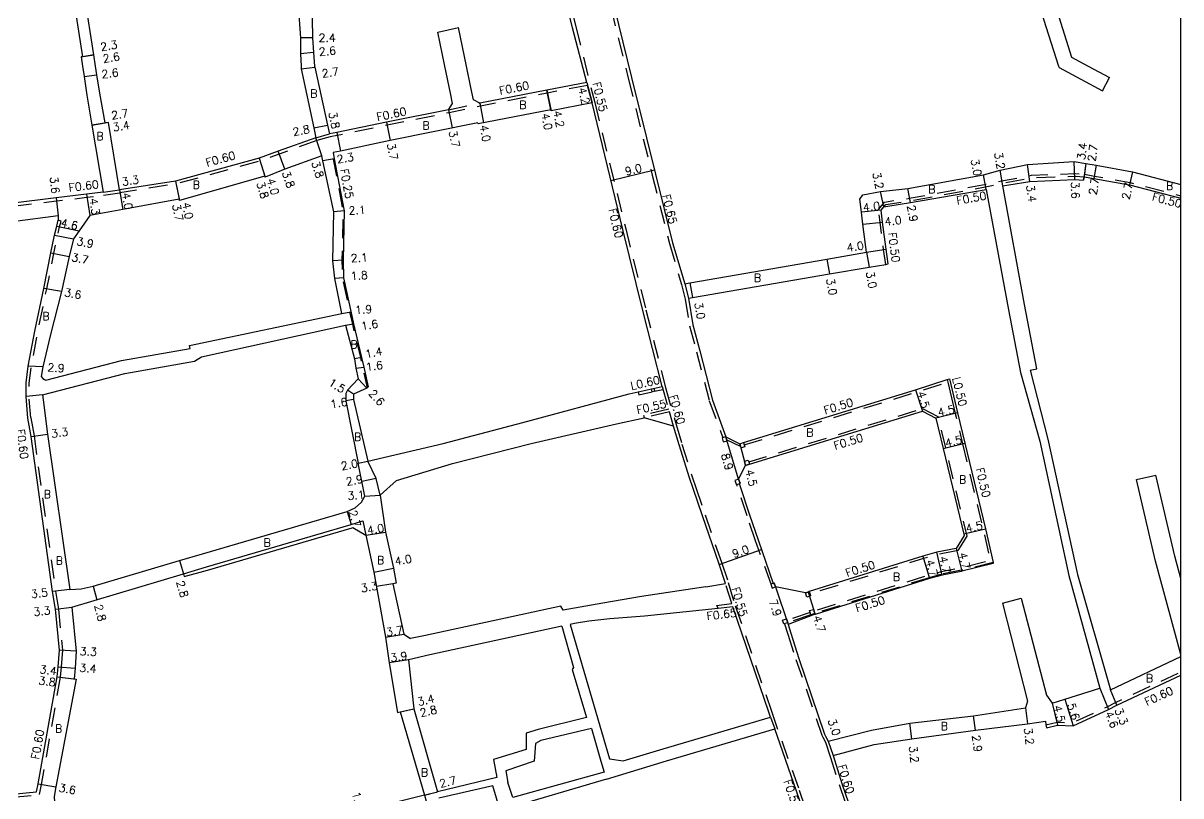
# Model space of a CAD drawing. Header units: metres. Extents: x -2400 to -1600, y -109800 to -109200.
# Drawn here: x -1831.5 to -1600, y -109592.2 to -109437.7 of the extents above; entities that cross this region are included whole.
import ezdxf

# ---------------------------------------------------------------- set-up
doc = ezdxf.new("R2010")
doc.units = ezdxf.units.M
doc.header["$LTSCALE"] = 2.5
for name, pattern in [('2232000', [2.5, 1.5, -1]), ('2233000', [4, 3, -1]), ('6301000', [1, 0.5, -0.5])]:
    doc.linetypes.add(name, pattern=pattern)
for name, color, linetype in [('2101000', 177, 'Continuous'), ('2102000', 191, 'Continuous'), ('2102001', 191, 'Continuous'), ('2232000', 4, '2232000'), ('2233000', 62, '2233000'), ('2235000', 7, 'Continuous'), ('9109230', 202, 'Continuous'), ('9201100', 215, 'Continuous'), ('9201500', 222, 'Continuous'), ('9202100', 82, 'Continuous'), ('9202200', 155, '6301000'), ('9203500', 155, 'Continuous'), ('999', 7, 'Continuous')]:
    doc.layers.add(name, color=color, linetype=linetype)
doc.styles.add('Dm_Anotation', font='txt.shx', dxfattribs={"bigfont": 'pscdm.shx'})

msp = doc.modelspace()

# ---------------------------------------------------------------- linework, layer by layer
at = {"layer": '2101000'}
for points in [[(-1730.79, -109359.43), (-1731.61, -109360.66), (-1730.77, -109363.98), (-1726.39, -109381.61), (-1723.25, -109394.04), (-1720.28, -109405.96), (-1718.79, -109412.46), (-1713.33, -109434.44), (-1709.83, -109448.55), (-1706.84, -109460.65), (-1705.03, -109467.93), (-1701.61, -109481.64), (-1699.18, -109489.81)], [(-1783.07, -109386.48), (-1782.56, -109388.77), (-1780.31, -109398.8), (-1778.78, -109405.54), (-1778.44, -109408.55), (-1776.85, -109416.04), (-1776.12, -109419.51), (-1773.91, -109428.71), (-1773.79, -109433.12), (-1773.61, -109440.64), (-1773.45, -109443.59), (-1773.21, -109446.31)], [(-1817.01, -109446.31), (-1817.36, -109444.05), (-1819.13, -109432.53), (-1819.48, -109430.29), (-1820.13, -109426.2), (-1821.53, -109419.23), (-1821.63, -109418.68), (-1809.63, -109415.56), (-1797.37, -109412.76), (-1780.79, -109409.04)], [(-1823.52, -109419.66), (-1822.2, -109426.52), (-1821.76, -109430.64), (-1821.41, -109432.85), (-1819.59, -109444.41), (-1819.9, -109444.46), (-1819.63, -109446.31)], [(-1718.74, -109449.56), (-1721.62, -109438.62), (-1726.9, -109417.4), (-1731.74, -109418.3)], [(-1776.04, -109443.85), (-1775.9, -109446.31)], [(-1708.5, -109511.45), (-1703.72, -109510.37), (-1707.55, -109495.17), (-1711.57, -109479), (-1717.73, -109453.64)], [(-1830.53, -109516.69), (-1830.9, -109512.37), (-1830.87, -109509.63), (-1830.46, -109506.28), (-1829.15, -109499.33), (-1827.36, -109490.74), (-1825.95, -109483.64), (-1825.23, -109480.09), (-1824.78, -109478.3), (-1824.48, -109477.12)], [(-1698.44, -109492.73), (-1697.55, -109498.04), (-1696.18, -109503.26), (-1693.63, -109513.07), (-1690.95, -109520.44)], [(-1828.79, -109591.43), (-1828.47, -109589.83), (-1824.69, -109568.41), (-1824.47, -109566.41), (-1824.22, -109563.12), (-1825.03, -109554.89), (-1825.63, -109551.39), (-1829.91, -109520.35), (-1830.53, -109516.69)], [(-1694.96, -109550.42), (-1691.01, -109549.75), (-1692.39, -109545.69), (-1695.61, -109536.22), (-1697.51, -109530.75), (-1698.23, -109528.63), (-1700.29, -109522.04), (-1701.42, -109518.27), (-1707.31, -109516.65)], [(-1688.4, -109528.93), (-1688.1, -109529.73), (-1688.28, -109529.8), (-1688.14, -109530.18), (-1686.22, -109536.05), (-1684.52, -109541.06), (-1681.47, -109549.75), (-1681.28, -109549.68), (-1681.01, -109550.45)], [(-1799.44, -109547.83), (-1799.27, -109548.4), (-1794.65, -109547.08), (-1765.68, -109538.62), (-1765.53, -109538.59)], [(-1765.53, -109538.59), (-1762.95, -109540.12)], [(-1762.95, -109540.12), (-1761.37, -109547.47), (-1759.02, -109560.49), (-1758.27, -109565.61), (-1756.66, -109575.58)], [(-1757.43, -109546.73), (-1756.89, -109549.73), (-1757.59, -109549.82), (-1755.37, -109559.9)], [(-1637.53, -109545.6), (-1637.49, -109545.8), (-1643.78, -109547.32), (-1643.91, -109547.35), (-1647.71, -109548.11), (-1650.24, -109548.8), (-1672.87, -109555.89), (-1673.11, -109555.96), (-1673.63, -109556.12), (-1678.51, -109557.94)], [(-1821.76, -109554.51), (-1799.44, -109547.83)], [(-1682.01, -109576.49), (-1682.35, -109575.5), (-1689.59, -109554.42), (-1692.47, -109554.76)], [(-1678.51, -109557.94), (-1677.99, -109559.71)], [(-1677.99, -109559.71), (-1676.38, -109564.77), (-1671.22, -109579.9), (-1671.05, -109580.32), (-1670.48, -109581.32)], [(-1667.74, -109617.56), (-1669.16, -109614.13), (-1669.04, -109613.91), (-1672.49, -109603.87), (-1676.81, -109591.27), (-1681.18, -109578.85)], [(-1669.51, -109584.16), (-1667.74, -109589.76), (-1665.04, -109597.7), (-1663.32, -109603.06), (-1660.67, -109610.84), (-1655.75, -109624.94), (-1651.08, -109638.63), (-1642.53, -109663.51), (-1639.38, -109672.81)]]:
    msp.add_lwpolyline(points, dxfattribs=at)
at = {"layer": '2101000', "flags": 128}
for points in [[(-1780.79, -109409.04), (-1779.2, -109416.54), (-1778.46, -109420.05), (-1778.66, -109420.09), (-1776.71, -109429.15), (-1776.55, -109433.26), (-1776.01, -109440.66), (-1776.04, -109443.85)], [(-1819.63, -109446.31), (-1819.32, -109448.38), (-1818.74, -109452.11), (-1817.77, -109458.07), (-1815.5, -109471.53)], [(-1812.23, -109471.02), (-1814.41, -109457.54), (-1815.1, -109457.65), (-1816.17, -109451.7), (-1816.74, -109448.05), (-1817.01, -109446.31)], [(-1775.9, -109446.31), (-1775.87, -109446.86), (-1773.36, -109458.65), (-1772.94, -109460.61)], [(-1773.21, -109446.31), (-1773.19, -109446.5)], [(-1773.19, -109446.5), (-1770.61, -109458.1), (-1770.24, -109459.86)], [(-1718.74, -109449.56), (-1726.78, -109451.12), (-1740.17, -109453.71)], [(-1717.73, -109453.64), (-1725.92, -109455.23), (-1725.96, -109455.03), (-1740.52, -109457.85)], [(-1746.43, -109455.03), (-1758.8, -109457.53), (-1768.79, -109459.57), (-1770.24, -109459.86)], [(-1740.56, -109457.62), (-1758.06, -109461.16), (-1768.03, -109463.29), (-1769.52, -109463.59)], [(-1740.56, -109457.62), (-1740.52, -109457.85)], [(-1772.94, -109460.61), (-1780.47, -109463.3), (-1784.3, -109464.68), (-1801.03, -109469.27), (-1812.23, -109471.02)], [(-1769.52, -109463.59), (-1769.28, -109464.84), (-1767.28, -109475.21), (-1767.48, -109485.12), (-1767.4, -109488.64), (-1765.89, -109495.62), (-1765.4, -109497.85), (-1763.8, -109504.55), (-1763.35, -109506.48), (-1762.49, -109510.42), (-1762.7, -109510.63), (-1762.79, -109510.71), (-1765.4, -109511.89), (-1765.41, -109512.95), (-1762.55, -109525.29)], [(-1771.77, -109464.23), (-1779.18, -109466.88), (-1783.11, -109468.5), (-1783.17, -109468.31), (-1800.25, -109473.2), (-1800.31, -109472.9), (-1811.55, -109474.96), (-1818.17, -109476.18)], [(-1767.75, -109495.76), (-1769.17, -109488.75), (-1769.54, -109485.25), (-1769.36, -109475.45), (-1771.54, -109465.23), (-1771.77, -109464.23)], [(-1699.18, -109489.81), (-1698.14, -109489.62), (-1670.76, -109484.89), (-1662.86, -109483.52), (-1663.6, -109477.93), (-1663.84, -109475.53), (-1664.16, -109472.9), (-1663.59, -109472.01), (-1660.03, -109471.36), (-1654.58, -109470.74), (-1639.47, -109468.04), (-1636.09, -109467.07), (-1630.61, -109465.99), (-1621.31, -109465.34), (-1618.96, -109465.75), (-1616.92, -109466.11), (-1609.67, -109467.42), (-1600, -109469.94)], [(-1635.54, -109470.22), (-1634.35, -109470.03), (-1630.18, -109469.36), (-1621.17, -109468.94), (-1619.41, -109469.12), (-1619.32, -109468.43), (-1617.34, -109468.77), (-1610.21, -109470.06), (-1600, -109472.73)], [(-1815.5, -109471.53), (-1818.83, -109471.93), (-1824.87, -109472.66), (-1834.05, -109473.76), (-1839.31, -109474.39), (-1852.24, -109475.76)], [(-1659.37, -109474.44), (-1658.55, -109474.3), (-1654.06, -109473.59), (-1638.93, -109470.99)], [(-1658.5, -109485.86), (-1658.91, -109482.9), (-1659.63, -109477.47), (-1659.87, -109475.07), (-1659.37, -109474.44)], [(-1824.47, -109476.24), (-1833.61, -109477.43), (-1838.83, -109478.06), (-1851.79, -109479.43), (-1855.34, -109479.91), (-1865.64, -109481.78), (-1873.87, -109483.28), (-1880.6, -109484.6), (-1882.77, -109485.03)], [(-1818.17, -109476.18), (-1820.28, -109479.26), (-1821.41, -109480.85), (-1822.32, -109484.35), (-1823.82, -109491.39), (-1826.01, -109499.94), (-1827.56, -109506.46), (-1827.91, -109508.39)], [(-1824.47, -109476.24), (-1824.48, -109477.12)], [(-1698.44, -109492.73), (-1697.62, -109492.57), (-1670.25, -109487.84), (-1662.33, -109486.47), (-1659, -109485.94), (-1658.5, -109485.86)], [(-1767.02, -109498.12), (-1765.21, -109504.83), (-1764.93, -109506.7), (-1764.48, -109508.81), (-1766.63, -109511.13), (-1766.97, -109511.74), (-1766.98, -109513.22), (-1764.51, -109525.69)], [(-1827.91, -109508.39), (-1827.55, -109508.74), (-1827.21, -109509), (-1826.97, -109509.07)], [(-1688.17, -109521.82), (-1687.42, -109521.59), (-1653.01, -109511.02), (-1646.7, -109509), (-1646.22, -109508.85), (-1644.61, -109515.63), (-1643.14, -109521.7), (-1639.02, -109538.85), (-1637.53, -109545.6)], [(-1827.61, -109512.03), (-1827.5, -109513.02), (-1826.64, -109519.92), (-1822.15, -109550.97)], [(-1687, -109526.16), (-1686.24, -109525.93), (-1651.66, -109515.32)], [(-1651.66, -109515.32), (-1648.99, -109516.68), (-1647.52, -109522.76), (-1643.33, -109540.19)], [(-1690.95, -109520.44), (-1688.17, -109521.82)], [(-1822.15, -109550.97), (-1819.86, -109550.81), (-1817.5, -109550.31), (-1800.22, -109545.14), (-1795.59, -109543.81), (-1766.67, -109535.36), (-1765.07, -109534.61), (-1763.82, -109533.47), (-1763.17, -109532.3), (-1764.51, -109525.69)], [(-1760.07, -109532.08), (-1760.92, -109528.78), (-1762.55, -109525.29)], [(-1688.4, -109528.93), (-1687, -109526.16)], [(-1760.07, -109532.08), (-1759, -109539.47), (-1757.43, -109546.73)], [(-1643.33, -109540.19), (-1644.89, -109542.75)], [(-1644.89, -109542.75), (-1644.92, -109542.76), (-1648.8, -109543.53), (-1651.57, -109544.3), (-1674.28, -109551.4), (-1674.51, -109551.48), (-1675.03, -109551.64)], [(-1675.03, -109551.64), (-1681.01, -109550.45)], [(-1821.76, -109554.51), (-1820.92, -109563.27), (-1821.09, -109566.69), (-1821.31, -109568.83), (-1820.92, -109568.88), (-1824.93, -109590.46), (-1825.31, -109592.39), (-1825.2, -109593.47), (-1825.04, -109594.32)], [(-1755.37, -109559.9), (-1754.04, -109560.79)], [(-1754.41, -109565.05), (-1753.35, -109574.81)], [(-1614.07, -109571.05), (-1600, -109564.38)], [(-1669.51, -109584.16), (-1661.3, -109581.97), (-1653.75, -109580.85), (-1641.06, -109579.12), (-1630.64, -109577.83), (-1627.05, -109577.29), (-1626.94, -109578.02), (-1626.85, -109578.61), (-1624.66, -109578.07), (-1621.5, -109578.21), (-1614.47, -109574.95), (-1612.8, -109574.09), (-1600, -109568.13)], [(-1625.68, -109573.69), (-1623.17, -109572.87), (-1616.2, -109570.69)], [(-1670.48, -109581.32), (-1661.83, -109579.11), (-1654.15, -109577.72), (-1641.43, -109576.25), (-1631.04, -109574.65)], [(-1756.66, -109575.58), (-1756.07, -109575.44), (-1751.24, -109592.09)], [(-1753.35, -109574.81), (-1748.61, -109591.45)], [(-1858.6, -109593.94), (-1851.09, -109593.53), (-1841.86, -109592.69), (-1828.79, -109591.43)], [(-1751.24, -109592.09), (-1758.4, -109593.9), (-1765.27, -109595.37), (-1767.35, -109595.89), (-1777.33, -109598.39), (-1778.77, -109598.75), (-1785.97, -109600.79), (-1788.45, -109601.52), (-1810.82, -109608.12), (-1812.12, -109608.51)]]:
    msp.add_lwpolyline(points, dxfattribs=at)
at = {"layer": '2102000'}
for points in [[(-1626.24, -109428.43), (-1626.5, -109429.58), (-1621.84, -109444.53), (-1618.51, -109446.31)], [(-1631.3, -109429.6), (-1629.43, -109430.56), (-1624.43, -109446.31)], [(-1747.18, -109446.31), (-1748.59, -109439.52)], [(-1742.84, -109446.31), (-1744.43, -109438.59)], [(-1711.48, -109585.26), (-1703.53, -109582.81), (-1682.01, -109576.49)], [(-1714.84, -109588.92), (-1702.82, -109585.21), (-1681.18, -109578.85)]]:
    msp.add_lwpolyline(points, dxfattribs=at)
at = {"layer": '2102000', "flags": 128}
for points in [[(-1746.43, -109455.03), (-1745.65, -109453.77), (-1746.05, -109451.72), (-1747.18, -109446.31)], [(-1740.17, -109453.71), (-1741.45, -109453.06), (-1741.95, -109450.59), (-1742.84, -109446.31)], [(-1624.43, -109446.31), (-1624.33, -109446.6), (-1615.65, -109451.24)], [(-1618.51, -109446.31), (-1614.24, -109448.59)], [(-1630.12, -109507.13), (-1628.77, -109506.85), (-1631.24, -109493.95), (-1635.54, -109470.22)], [(-1638.93, -109470.99), (-1634.44, -109495.04), (-1632.06, -109507.6), (-1628.16, -109521.32), (-1622.37, -109548.14), (-1616.2, -109570.69)], [(-1826.97, -109509.07), (-1811.81, -109505.15), (-1798.11, -109502.75), (-1798.24, -109502.17), (-1767.75, -109495.76)], [(-1795.85, -109504.41), (-1767.02, -109498.12)], [(-1827.61, -109512.03), (-1811.17, -109507.77), (-1797.22, -109505.3), (-1795.85, -109504.41)], [(-1630.12, -109507.13), (-1626.6, -109520.92), (-1620.64, -109547.97), (-1614.07, -109571.05)], [(-1762.55, -109525.29), (-1747.48, -109521.8), (-1731.55, -109517.6), (-1710.31, -109511.81), (-1708.5, -109511.45)], [(-1760.07, -109532.08), (-1756.86, -109529.14), (-1745.65, -109525.74), (-1729.87, -109521.77), (-1712.85, -109517.82), (-1707.31, -109516.65)], [(-1600, -109548.75), (-1601.17, -109544.32), (-1604.97, -109528.08)], [(-1600, -109563.98), (-1605.05, -109545.3), (-1608.87, -109528.99)], [(-1694.96, -109550.42), (-1707.85, -109552.35), (-1715.57, -109553.72), (-1723.49, -109555.11), (-1723.95, -109554.32), (-1751.05, -109560.16), (-1754.04, -109560.79)], [(-1635.67, -109553.72), (-1630.64, -109573.28), (-1631.04, -109574.65)], [(-1631.92, -109552.73), (-1626.82, -109572.11), (-1625.68, -109573.69)], [(-1692.47, -109554.76), (-1707.2, -109556.3), (-1714.15, -109556.85), (-1718.35, -109557.29), (-1721.2, -109557.78), (-1722.08, -109557.97)], [(-1723.74, -109558.33), (-1750.17, -109564.06), (-1754.41, -109565.05)], [(-1723.74, -109558.33), (-1721.46, -109566.59), (-1721.67, -109566.99), (-1718.82, -109576.57)], [(-1722.08, -109557.97), (-1714.25, -109584.86), (-1711.48, -109585.26)], [(-1718.82, -109576.57), (-1728.47, -109578.96), (-1730.88, -109579.72), (-1730.92, -109582.98), (-1737.42, -109584.95), (-1736.73, -109588.58), (-1748.61, -109591.45)], [(-1717.83, -109578.76), (-1727.97, -109581.19), (-1729.02, -109581.76), (-1729.31, -109585.27), (-1734.99, -109587.23), (-1734.53, -109589.54)], [(-1717.83, -109578.76), (-1715.94, -109585.29), (-1715.27, -109587.5)], [(-1715.27, -109587.5), (-1733.56, -109592.59), (-1734.53, -109589.54)], [(-1737.53, -109590.22), (-1748.33, -109592.68)], [(-1714.84, -109588.92), (-1736.1, -109595.14), (-1737.53, -109590.22)]]:
    msp.add_lwpolyline(points, dxfattribs=at)
at = {"layer": '2102001', "flags": 128}
for points in [[(-1748.59, -109439.52), (-1744.43, -109438.59)], [(-1615.65, -109451.24), (-1614.24, -109448.59)], [(-1608.87, -109528.99), (-1604.97, -109528.08)], [(-1635.67, -109553.72), (-1631.92, -109552.73)]]:
    msp.add_lwpolyline(points, dxfattribs=at)
at = {"layer": '2232000'}
for points in [[(-1740.3, -109361.44), (-1734.19, -109385.59), (-1727.99, -109410.41), (-1726.39, -109416.61), (-1720.95, -109438.45), (-1717.19, -109453.57), (-1710.97, -109478.85), (-1706.96, -109495.02), (-1703.03, -109510.56), (-1700.92, -109517.98), (-1699.76, -109521.87), (-1697.69, -109528.45), (-1696.98, -109530.57), (-1695.08, -109536.03), (-1691.86, -109545.51), (-1690.48, -109549.57), (-1689.08, -109554.25), (-1681.85, -109575.33), (-1676.31, -109591.1), (-1671.99, -109603.69)], [(-1732.47, -109359.78), (-1731.42, -109364.14), (-1727.04, -109381.77), (-1723.9, -109394.2), (-1720.93, -109406.11), (-1719.44, -109412.61), (-1713.98, -109434.6), (-1710.48, -109448.71), (-1707.48, -109460.81), (-1705.67, -109468.09), (-1702.25, -109481.8), (-1699.83, -109489.94)], [(-1717.73, -109453.64), (-1718.6, -109450.14)], [(-1699.83, -109489.94), (-1699.09, -109492.9)], [(-1699.18, -109489.81), (-1698.44, -109492.73)], [(-1699.09, -109492.9), (-1698.2, -109498.21), (-1696.82, -109503.43), (-1694.27, -109513.25), (-1691.58, -109520.62)], [(-1703.72, -109510.37), (-1702.39, -109514.93), (-1707.44, -109516.09)], [(-1829.93, -109516.61), (-1829.32, -109520.26), (-1825.03, -109551.3), (-1824.43, -109554.9), (-1823.61, -109563.11), (-1823.88, -109566.46), (-1824.09, -109568.5), (-1827.88, -109589.94), (-1828.28, -109591.98)], [(-1707.44, -109516.09), (-1707.32, -109516.6)], [(-1701.42, -109518.27), (-1702.24, -109515.44), (-1707.32, -109516.6)], [(-1690.79, -109521.01), (-1688.13, -109522.29), (-1688.03, -109522.27)], [(-1681.9, -109549.9), (-1685.01, -109541.22), (-1686.71, -109536.22), (-1688.77, -109529.98)], [(-1637.53, -109545.6), (-1643.83, -109547.12), (-1647.76, -109547.91), (-1650.3, -109548.61), (-1673.2, -109555.78), (-1673.95, -109556.01), (-1678.6, -109557.61)], [(-1692.81, -109554.16), (-1689.78, -109553.8), (-1691.01, -109549.75)], [(-1692.81, -109554.16), (-1692.47, -109554.76)], [(-1674.1, -109555.54), (-1678.76, -109557.13)], [(-1679.21, -109557.81), (-1678.56, -109559.9), (-1676.94, -109564.95), (-1671.78, -109580.11), (-1671.6, -109580.53), (-1671.03, -109581.53)], [(-1678.6, -109557.61), (-1678.51, -109557.94)], [(-1682.01, -109576.49), (-1681.18, -109578.85)], [(-1671.03, -109581.53), (-1670.07, -109584.36)], [(-1670.07, -109584.36), (-1668.3, -109589.95), (-1665.6, -109597.88), (-1663.88, -109603.25), (-1661.23, -109611.03), (-1656.31, -109625.13), (-1651.64, -109638.83), (-1643.09, -109663.7), (-1639.8, -109673.4), (-1639.24, -109673.21), (-1639.38, -109672.81)]]:
    msp.add_lwpolyline(points, dxfattribs=at)
at = {"layer": '2232000', "flags": 128}
for points in [[(-1718.6, -109450.14), (-1726.67, -109451.71), (-1740.05, -109454.3), (-1746.31, -109455.62), (-1758.68, -109458.12), (-1768.67, -109460.16), (-1770.12, -109460.45)], [(-1746.43, -109455.03), (-1740.17, -109453.71)], [(-1772.74, -109461.18), (-1780.26, -109463.87), (-1784.12, -109465.25), (-1800.9, -109469.86), (-1812.14, -109471.62)], [(-1772.94, -109460.61), (-1770.24, -109459.86)], [(-1770.12, -109460.45), (-1772.74, -109461.18)], [(-1769.28, -109464.84), (-1769.52, -109464.89), (-1767.53, -109475.23), (-1767.73, -109485.12), (-1767.65, -109488.67), (-1766.14, -109495.67), (-1765.65, -109497.91), (-1764.04, -109504.6), (-1763.59, -109506.54), (-1762.7, -109510.63)], [(-1660.38, -109474.92), (-1659.25, -109473.5), (-1653.89, -109472.66), (-1638.85, -109469.9), (-1635.45, -109469.18), (-1629.81, -109468.11), (-1621.07, -109467.8), (-1619.26, -109467.93)], [(-1619.26, -109467.93), (-1617.25, -109468.28), (-1610.1, -109469.58), (-1600, -109472.21)], [(-1659.37, -109474.44), (-1658.98, -109473.96), (-1653.8, -109473.15), (-1638.75, -109470.39), (-1635.36, -109469.67), (-1629.77, -109468.61), (-1621.07, -109468.3), (-1619.32, -109468.43)], [(-1852.18, -109476.36), (-1839.24, -109474.98), (-1833.97, -109474.35), (-1824.8, -109473.26), (-1818.76, -109472.53), (-1815.42, -109472.13)], [(-1815.5, -109471.53), (-1812.23, -109471.02)], [(-1815.42, -109472.13), (-1812.14, -109471.62)], [(-1659, -109485.94), (-1659.41, -109482.97), (-1660.12, -109477.53), (-1660.38, -109474.92)], [(-1829.93, -109516.61), (-1830.3, -109512.35), (-1830.27, -109509.67), (-1829.86, -109506.37), (-1828.56, -109499.44), (-1826.77, -109490.86), (-1825.36, -109483.76), (-1824.65, -109480.23), (-1824.2, -109478.45), (-1823.9, -109477.27)], [(-1823.9, -109477.27), (-1824.48, -109477.12)], [(-1687.27, -109522.06), (-1652.86, -109511.5), (-1646.59, -109509.49)], [(-1646.7, -109509), (-1646.59, -109509.49)], [(-1686.39, -109525.45), (-1651.61, -109514.78)], [(-1651.61, -109514.78), (-1648.56, -109516.34), (-1647.03, -109522.64), (-1642.79, -109540.28)], [(-1643.63, -109521.82), (-1639.51, -109538.96), (-1638.13, -109545.23), (-1643.95, -109546.64), (-1647.88, -109547.42), (-1650.44, -109548.13), (-1673.35, -109555.3)], [(-1643.63, -109521.82), (-1643.14, -109521.7)], [(-1642.79, -109540.28), (-1644.57, -109543.19)], [(-1644.57, -109543.19), (-1644.82, -109543.25), (-1648.68, -109544.02), (-1651.43, -109544.78), (-1674.13, -109551.88)], [(-1626.94, -109578.02), (-1624.72, -109577.47), (-1621.62, -109577.61), (-1614.73, -109574.41), (-1613.07, -109573.56), (-1600, -109567.46)], [(-1858.56, -109594.54), (-1851.05, -109594.13), (-1841.8, -109593.28), (-1828.28, -109591.98)]]:
    msp.add_lwpolyline(points, dxfattribs=at)
at = {"layer": '2233000', "flags": 128}
msp.add_lwpolyline([(-1646.59, -109509.49), (-1645.1, -109515.74), (-1643.63, -109521.82)], dxfattribs=at)
at = {"layer": '2233000'}
for points in [[(-1708.5, -109511.45), (-1708.36, -109512.04)], [(-1708.36, -109512.04), (-1705.73, -109511.44)], [(-1705.2, -109511.32), (-1703.55, -109510.95)]]:
    msp.add_lwpolyline(points, dxfattribs=at)
at = {"layer": '2235000'}
for points in [[(-1705.33, -109510.74), (-1705.2, -109511.32), (-1705.73, -109511.44), (-1705.86, -109510.86)], [(-1691.72, -109520.66), (-1691.49, -109521.46), (-1690.72, -109521.24), (-1690.95, -109520.44)], [(-1688.4, -109528.93), (-1689.14, -109529.2), (-1688.84, -109530.01), (-1688.1, -109529.73)], [(-1681.28, -109549.68), (-1681.97, -109549.92), (-1681.71, -109550.68), (-1681.01, -109550.45)], [(-1678.86, -109556.84), (-1678.6, -109557.61), (-1679.36, -109557.86), (-1679.62, -109557.09)]]:
    msp.add_lwpolyline(points, close=True, dxfattribs=at)
at = {"layer": '2235000', "flags": 128}
for points in [[(-1687.42, -109521.59), (-1687.27, -109522.06), (-1687.16, -109522.42), (-1687.92, -109522.65), (-1688.17, -109521.82)], [(-1686.5, -109525.1), (-1686.39, -109525.45), (-1686.24, -109525.93), (-1687, -109526.16), (-1687.25, -109525.33)], [(-1674.28, -109551.4), (-1674.13, -109551.88), (-1674.02, -109552.23), (-1674.77, -109552.47), (-1675.03, -109551.64), (-1674.51, -109551.48)], [(-1673.46, -109554.95), (-1673.35, -109555.3), (-1673.2, -109555.78), (-1673.95, -109556.01), (-1674.1, -109555.54), (-1674.21, -109555.18)]]:
    msp.add_lwpolyline(points, close=True, dxfattribs=at)
at = {"layer": '9109230'}
msp.add_lwpolyline([(-1799.44, -109547.83), (-1794.84, -109546.41), (-1765.92, -109537.95), (-1763.56, -109537.26), (-1762.95, -109540.12)], dxfattribs=at)
at = {"layer": '9201100', "flags": 128}
for points in [[(-1773.61, -109440.64), (-1776.01, -109440.66)], [(-1819.9, -109444.46), (-1817.36, -109444.05)], [(-1817.36, -109444.05), (-1819.59, -109444.41)], [(-1773.45, -109443.59), (-1776.04, -109443.85)], [(-1775.87, -109446.86), (-1773.19, -109446.5)], [(-1819.32, -109448.38), (-1816.74, -109448.05)], [(-1718.74, -109449.56), (-1717.73, -109453.64)], [(-1725.96, -109455.03), (-1726.78, -109451.12)], [(-1726.78, -109451.12), (-1725.92, -109455.23)], [(-1740.17, -109453.71), (-1739.45, -109457.65)], [(-1746.43, -109455.03), (-1745.71, -109458.66)], [(-1814.41, -109457.54), (-1817.77, -109458.07)], [(-1817.77, -109458.07), (-1815.1, -109457.65)], [(-1773.36, -109458.65), (-1770.61, -109458.1)], [(-1758.8, -109457.53), (-1758.06, -109461.16)], [(-1771.77, -109464.23), (-1772.94, -109460.61)], [(-1768.79, -109459.57), (-1768.03, -109463.29)], [(-1779.18, -109466.88), (-1780.47, -109463.3)], [(-1784.3, -109464.68), (-1783.11, -109468.5)], [(-1784.3, -109464.68), (-1783.17, -109468.31)], [(-1769.28, -109464.84), (-1771.54, -109465.23)], [(-1621.17, -109468.94), (-1621.31, -109465.34)], [(-1618.96, -109465.75), (-1619.41, -109469.12)], [(-1618.96, -109465.75), (-1619.32, -109468.43)], [(-1713.95, -109469.19), (-1705.25, -109467.03)], [(-1638.93, -109470.99), (-1639.47, -109468.04)], [(-1635.54, -109470.22), (-1636.09, -109467.07)], [(-1630.18, -109469.36), (-1630.61, -109465.99)], [(-1616.92, -109466.11), (-1617.34, -109468.77)], [(-1609.67, -109467.42), (-1610.21, -109470.06)], [(-1801.03, -109469.27), (-1800.25, -109473.2)], [(-1801.03, -109469.27), (-1800.31, -109472.9)], [(-1824.87, -109472.66), (-1824.47, -109476.24)], [(-1818.83, -109471.93), (-1818.17, -109476.18)], [(-1815.5, -109471.53), (-1812.23, -109471.02)], [(-1812.23, -109471.02), (-1811.55, -109474.96)], [(-1659.37, -109474.44), (-1660.03, -109471.36)], [(-1654.06, -109473.59), (-1654.58, -109470.74)], [(-1767.28, -109475.21), (-1769.36, -109475.45)], [(-1659.87, -109475.07), (-1663.84, -109475.53)], [(-1663.6, -109477.93), (-1659.63, -109477.47)], [(-1824.78, -109478.3), (-1820.28, -109479.26)], [(-1825.23, -109480.09), (-1821.41, -109480.85)], [(-1825.95, -109483.64), (-1822.32, -109484.35)], [(-1662.86, -109483.52), (-1658.91, -109482.9)], [(-1662.86, -109483.52), (-1662.33, -109486.47)], [(-1767.48, -109485.12), (-1769.54, -109485.25)], [(-1670.76, -109484.89), (-1670.25, -109487.84)], [(-1767.4, -109488.64), (-1769.17, -109488.75)], [(-1823.82, -109491.39), (-1827.36, -109490.74)], [(-1698.14, -109489.62), (-1697.62, -109492.57)], [(-1767.75, -109495.76), (-1765.93, -109495.43)], [(-1767.02, -109498.12), (-1765.4, -109497.85)], [(-1763.8, -109504.55), (-1765.21, -109504.83)], [(-1827.56, -109506.46), (-1830.46, -109506.28)], [(-1764.93, -109506.7), (-1763.35, -109506.48)], [(-1764.48, -109508.81), (-1762.79, -109510.71)], [(-1827.61, -109512.03), (-1830.9, -109512.37)], [(-1765.4, -109511.89), (-1766.63, -109511.13)], [(-1653.01, -109511.02), (-1651.66, -109515.32)], [(-1765.41, -109512.95), (-1766.98, -109513.22)], [(-1644.61, -109515.63), (-1648.99, -109516.68)], [(-1829.91, -109520.35), (-1826.64, -109519.92)], [(-1688.4, -109528.93), (-1690.95, -109520.44)], [(-1688.17, -109521.82), (-1687, -109526.16)], [(-1647.52, -109522.76), (-1643.14, -109521.7)], [(-1764.51, -109525.69), (-1762.55, -109525.29)], [(-1760.92, -109528.78), (-1763.77, -109529.36)], [(-1763.17, -109532.3), (-1760.07, -109532.08)], [(-1766.67, -109535.36), (-1765.92, -109537.95)], [(-1762.95, -109540.12), (-1759, -109539.47)], [(-1643.4, -109539.86), (-1639.02, -109538.85)], [(-1692.3, -109545.97), (-1683.84, -109543)], [(-1651.57, -109544.3), (-1650.24, -109548.8)], [(-1647.71, -109548.11), (-1648.8, -109543.53)], [(-1644.89, -109542.75), (-1643.78, -109547.32)], [(-1800.22, -109545.14), (-1799.44, -109547.83)], [(-1761.37, -109547.47), (-1757.43, -109546.73)], [(-1822.15, -109550.97), (-1825.63, -109551.39)], [(-1817.5, -109550.31), (-1816.77, -109553.02)], [(-1757.59, -109549.82), (-1760.84, -109550.4)], [(-1681.01, -109550.45), (-1678.51, -109557.94)], [(-1674.51, -109551.48), (-1673.11, -109555.96)], [(-1825.03, -109554.89), (-1821.76, -109554.51)], [(-1759.02, -109560.49), (-1755.37, -109559.9)], [(-1820.92, -109563.27), (-1824.22, -109563.12)], [(-1754.41, -109565.05), (-1758.27, -109565.61)], [(-1824.47, -109566.41), (-1821.09, -109566.69)], [(-1824.69, -109568.41), (-1820.92, -109568.88)], [(-1824.69, -109568.41), (-1821.31, -109568.83)], [(-1616.2, -109570.69), (-1614.47, -109574.95)], [(-1612.8, -109574.09), (-1614.07, -109571.05)], [(-1631.04, -109574.65), (-1630.64, -109577.83)], [(-1625.68, -109573.69), (-1624.66, -109578.07)], [(-1623.17, -109572.87), (-1621.5, -109578.21)], [(-1756.66, -109575.58), (-1753.35, -109574.81)], [(-1756.07, -109575.44), (-1753.35, -109574.81)], [(-1641.06, -109579.12), (-1641.43, -109576.25)], [(-1653.75, -109580.85), (-1654.15, -109577.72)], [(-1670.48, -109581.32), (-1669.51, -109584.16)], [(-1828.47, -109589.83), (-1824.93, -109590.46)], [(-1751.24, -109592.09), (-1748.61, -109591.45)], [(-1751.24, -109592.09), (-1750.91, -109593.27)]]:
    msp.add_lwpolyline(points, dxfattribs=at)
at = {"layer": '9202200', "flags": 128}
msp.add_lwpolyline([(-1751.24, -109592.09), (-1748.61, -109591.45)], dxfattribs=at)
at = {"layer": '999'}
msp.add_lwpolyline([(-2400, -109800), (-1600, -109800), (-1600, -109200), (-2400, -109200)], close=True, dxfattribs=at)

# ---------------------------------------------------------------- texts
at = {"layer": '9201500', "style": 'Dm_Anotation'}
for s, rotation, p in [('2.4', 0.5064, (-1772.4, -109441.43)), ('2.3', 9.1343, (-1815.91, -109443.28)), ('2.6', 5.7395, (-1772.28, -109444.27)), ('2.6', 9.1343, (-1815.43, -109445.64)), ('2.6', 7.3069, (-1815.73, -109448.75)), ('2.7', 7.8221, (-1771.65, -109448.59)), ('4.2', 283.9992, (-1720.51, -109450.77)), ('2.7', 9.04, (-1813.73, -109456.98)), ('3.8', 281.4451, (-1770.41, -109455.61)), ('4.0', 281.871, (-1727.89, -109455.85)), ('4.2', 281.871, (-1725.5, -109455.35)), ('3.4', 9.04, (-1813.45, -109459.35)), ('2.8', 11.2327, (-1777.41, -109460.29)), ('4.0', 280.2795, (-1740.17, -109458.18)), ('3.7', 281.2015, (-1746.39, -109459.35)), ('2.3', 9.6796, (-1768.63, -109465.76)), ('3.7', 281.4498, (-1758.74, -109461.86)), ('3.4', 82.3743, (-1619.15, -109465.13)), ('2.7', 82.3743, (-1617.05, -109465.46)), ('3.8', 287.8877, (-1773.87, -109465.61)), ('9.0', 13.953, (-1710.92, -109468.18)), ('3.0', 280.5175, (-1641.98, -109465.02)), ('3.2', 280.0078, (-1637.28, -109463.67)), ('3.3', 8.8117, (-1811.63, -109470.25)), ('3.8', 289.7252, (-1779.77, -109467.62)), ('3.2', 282.2024, (-1661.65, -109467.68)), ('3.6', 276.3721, (-1826.15, -109468.48)), ('3.8', 287.3063, (-1784.87, -109469.7)), ('4.0', 287.3063, (-1782.8, -109468.98)), ('3.4', 277.3323, (-1630.88, -109470.16)), ('3.6', 272.1667, (-1621.95, -109469.42)), ('2.7', 80.9989, (-1616.84, -109472.15)), ('2.7', 78.3259, (-1610.26, -109473.11)), ('4.3', 278.8497, (-1818.24, -109472.8)), ('4.0', 279.9151, (-1811.73, -109471.73)), ('3.7', 281.2295, (-1801.67, -109474.05)), ('4.0', 281.2295, (-1799.68, -109473.69)), ('2.1', 3.604, (-1766.37, -109476.01)), ('4.0', 6.619, (-1663.45, -109475.38)), ('2.9', 280.4892, (-1654.74, -109474.21)), ('4.6', 347.9691, (-1824.07, -109478.35)), ('4.0', 6.5295, (-1659.14, -109478.22)), ('3.9', 348.7733, (-1820.91, -109482.03)), ('4.0', 8.9185, (-1666.66, -109483.44)), ('3.7', 349.0083, (-1821.93, -109485.24)), ('2.1', 3.604, (-1765.92, -109485.53)), ('1.8', 3.5622, (-1765.94, -109489.06)), ('3.0', 279.8389, (-1670.88, -109488.87)), ('3.0', 280.1214, (-1662.96, -109487.5)), ('3.6', 349.6616, (-1823.37, -109492.28)), ('3.0', 279.8389, (-1697.24, -109493.67)), ('1.9', 4.2561, (-1765.07, -109495.91)), ('1.6', 9.2933, (-1763.78, -109499.12)), ('1.4', 11.135, (-1762.91, -109504.69)), ('1.6', 7.9045, (-1762.85, -109507.3)), ('2.9', 356.4046, (-1826.67, -109507.32)), ('1.5', 328.6566, (-1770.6, -109509.99)), ('2.6', 311.5285, (-1762.51, -109511.84)), ('4.5', 287.4154, (-1652.72, -109511.61)), ('1.6', 9.7811, (-1769.92, -109514.75)), ('4.5', 13.495, (-1648.38, -109516.43)), ('3.3', 7.495, (-1825.79, -109520.62)), ('4.5', 13.6059, (-1646.91, -109522.51)), ('2.0', 11.4938, (-1767.76, -109527.14)), ('8.9', 286.7372, (-1691.95, -109524)), ('2.9', 11.5267, (-1766.76, -109530.24)), ('4.5', 285.1323, (-1687.1, -109527.18)), ('3.1', 4.0669, (-1766.57, -109533.04)), ('2.7', 286.2981, (-1766.41, -109535.37)), ('4.5', 12.9545, (-1642.79, -109539.62)), ('4.0', 9.448, (-1762.57, -109539.96)), ('9.0', 19.3684, (-1689.37, -109544.68)), ('4.0', 10.588, (-1757.02, -109546.16)), ('4.7', 283.3428, (-1648.31, -109544.51)), ('4.7', 283.605, (-1644.4, -109543.73)), ('4.7', 286.4033, (-1651.03, -109545.25)), ('3.5', 6.9225, (-1829.85, -109552.71)), ('2.8', 286.3138, (-1800.91, -109549.45)), ('3.3', 10.2236, (-1763.82, -109551.56)), ('7.9', 288.5099, (-1682.37, -109553.27)), ('3.3', 6.6537, (-1829.35, -109556.29)), ('2.8', 285.1383, (-1817.28, -109554.19)), ('3.7', 9.2776, (-1758.79, -109560.35)), ('4.7', 287.3797, (-1673.54, -109556.43)), ('3.3', 357.4454, (-1820.21, -109564.1)), ('3.9', 8.258, (-1757.94, -109565.46)), ('3.4', 352.8562, (-1828.27, -109567.69)), ('3.4', 355.2929, (-1820.29, -109567.39)), ('3.8', 352.8562, (-1828.48, -109569.93)), ('3.4', 13.068, (-1752.44, -109574.26)), ('2.8', 13.068, (-1751.94, -109576.47)), ('4.5', 283.1548, (-1625.44, -109574.3)), ('5.6', 287.3081, (-1622.71, -109573.98)), ('3.0', 288.8927, (-1670.59, -109577.14)), ('4.6', 292.0642, (-1615.18, -109575.7)), ('3.3', 292.5221, (-1613.26, -109575.09)), ('3.2', 277.105, (-1631.34, -109578.72)), ('2.9', 277.3162, (-1641.73, -109580.17)), ('3.2', 277.2937, (-1654.36, -109582.35)), ('2.7', 13.5998, (-1748.05, -109590.63)), ('3.6', 349.9476, (-1824.48, -109591.35)), ('1.4', 284.4387, (-1765.72, -109591.63))]:
    msp.add_text(s, height=1.6, rotation=rotation, dxfattribs=at).set_placement(p)
at = {"layer": '9202100', "style": 'Dm_Anotation'}
for p in [(-1774.09, -109452.56), (-1732.28, -109454.83), (-1751.66, -109458.96), (-1816.83, -109461.11), (-1797.57, -109470.81), (-1650.49, -109471.71), (-1602.91, -109471.03), (-1685.35, -109489.43), (-1827.65, -109497.11), (-1766.04, -109502.74), (-1674.89, -109520.36), (-1765.31, -109521.24), (-1644.33, -109529.78), (-1827.37, -109532.71), (-1783.41, -109542.39), (-1824.96, -109545.99), (-1760.71, -109545.9), (-1657.55, -109549.23), (-1606.97, -109569.53), (-1825.09, -109579.59), (-1647.99, -109579.09), (-1751.94, -109588.34)]:
    msp.add_text('B', height=1.6, dxfattribs=at).set_placement(p)
at = {"layer": '9203500', "style": 'Dm_Anotation'}
for s, rotation, p in [('F0.60', 10.9663, (-1736.12, -109452.03)), ('F0.55', 283.9831, (-1717.65, -109449.71)), ('F0.60', 11.4447, (-1760.63, -109457.27)), ('F0.60', 15.3548, (-1794.72, -109466.42)), ('F0.25', 280.9127, (-1768.11, -109466.99)), ('F0.60', 6.8813, (-1822.28, -109471.41)), ('F0.65', 284.0092, (-1703.71, -109472.15)), ('F0.50', 10.3985, (-1644.68, -109474.01)), ('F0.50', 345.3928, (-1605.87, -109473.13)), ('F0.60', 283.6469, (-1714.45, -109474.96)), ('F0.50', 277.5103, (-1658.5, -109479.66)), ('L0.60', 12.7323, (-1709.84, -109511.08)), ('L0.50', 283.3841, (-1645.67, -109508.67)), ('F0.60', 285.9269, (-1702.28, -109512.29)), ('F0.55', 12.8643, (-1708.62, -109515.88)), ('F0.50', 17.0668, (-1671.1, -109515.97)), ('F0.60', 277.8551, (-1832.83, -109519.01)), ('F0.50', 17.0667, (-1669.11, -109523.04)), ('F0.50', 283.5172, (-1640.98, -109526.83)), ('F0.50', 17.379, (-1666.72, -109548.48)), ('F0.55', 286.7006, (-1689.86, -109550.77)), ('F0.50', 17.3787, (-1664.74, -109555.54)), ('F0.65', 6.7102, (-1694.7, -109557.09)), ('F0.60', 24.8848, (-1606.78, -109574.3)), ('F0.60', 79.9712, (-1828.33, -109585.06)), ('F0.60', 287.5688, (-1668.58, -109586.26)), ('F0.55', 289.3515, (-1679.46, -109589.31))]:
    msp.add_text(s, height=1.6, rotation=rotation, dxfattribs=at).set_placement(p)

doc.saveas('drawing.dxf')
